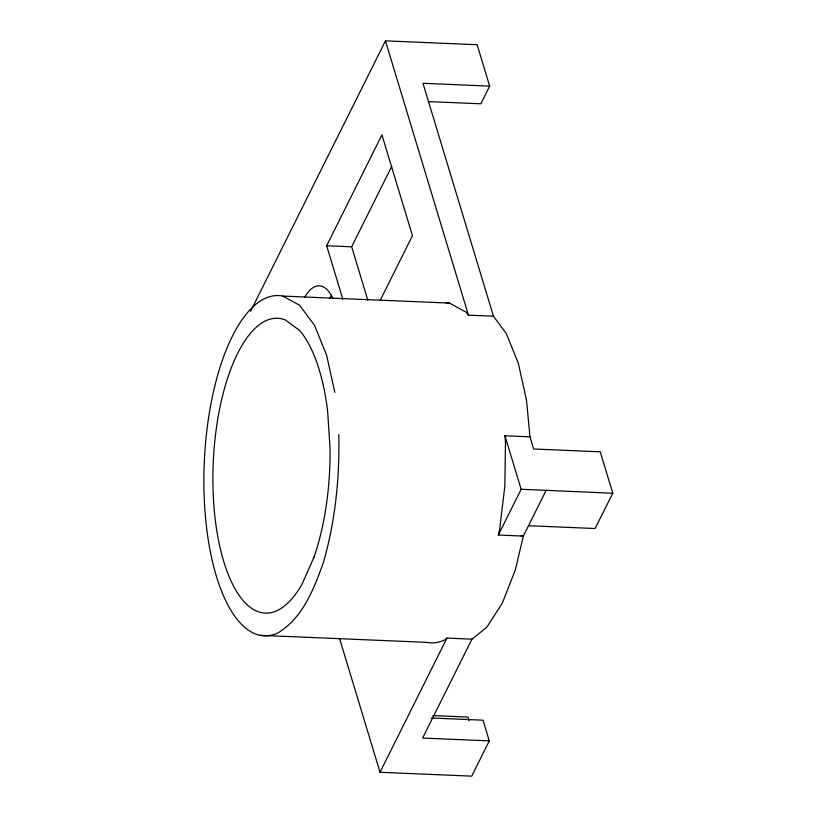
<?xml version="1.0" encoding="UTF-8"?>
<svg xmlns="http://www.w3.org/2000/svg" width="817" height="817" viewBox="0 0 817 817"><rect width="100%" height="100%" fill="white"/><g stroke="black" fill="none" stroke-linecap="round" stroke-linejoin="round"><path stroke-width="1.23" d="M338.779 434.644C339.729 477.608 335.389 520.654 323.552 562.045C313.983 588.628 303.189 617.601 277.821 633.001A170.283 67.28 -87.6 0 1 203.923 474.657A170.283 67.28 -87.6 0 1 282.774 296.071L449.483 303.097L466.354 312.319L468.437 315.137L493.448 316.189L506.305 333.53L518.315 363.238L526.567 400.493L529.947 436.819L533.634 448.993L600.229 451.811L612.821 493.243L595.062 528.528L528.507 525.719M612.821 493.243L546.144 490.343L523.34 536.085L498.329 535.023L499.647 529.487L504.845 486.033L505.488 441.68L504.947 435.767L529.947 436.819M523.34 536.085L515.272 570.123L502.343 603.14L486.738 627.344L471.94 639.16L422.624 738.068L489.271 740.886L483.031 720.186L431.233 718M250.605 311.297L385.45 40.85L477.138 44.721L489.659 86.112L480.845 103.8L428.251 101.584M342.823 299.185L326.657 245.754L381.937 134.876L412.442 235.674L380.283 300.166M367.834 300.237L351.667 246.805L391.711 166.474M489.271 740.886L471.736 776.15L380.038 772.279L446.94 638.108L471.94 639.16M498.329 535.023L521.134 489.291L504.947 435.767M446.94 638.108L444.53 640.028A170.283 67.28 -87.6 0 1 426.893 642.366L260.184 635.34M489.659 86.112L422.981 83.293L493.448 316.189M326.657 245.754L351.667 246.805M432.796 715.58L468.029 717.071L469.132 720.717M521.134 489.291L546.144 490.343M521.134 535.983L523.227 536.34M282.774 296.071L299.645 305.292L314.586 325.452L326.596 355.16L334.847 392.405M385.45 40.85L468.437 315.137M339.484 638.24L380.038 772.279M304.516 297.551A59.028 23.325 -87.6 0 1 332.774 298.185M329.527 298.603A59.028 23.325 -87.6 0 1 331.549 295.356M445.745 302.617A170.283 67.28 -87.6 0 1 449.483 303.097M314.024 557.102L302.147 583.941A147.581 58.313 -87.6 0 1 213.625 501.883A147.581 58.313 -87.6 0 1 285.092 319.784L299.379 330.262A147.581 58.313 -87.6 0 1 327.637 411.176L330.048 448.492A147.581 58.313 -87.6 0 1 314.024 557.102"/></g></svg>
